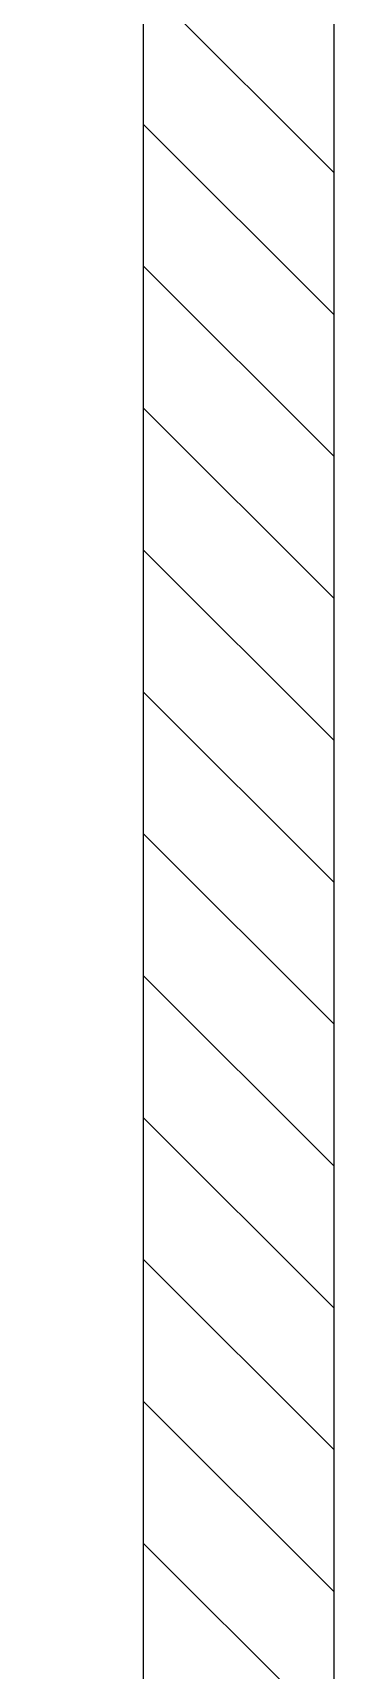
# Model space of a CAD drawing. Extents: x 0 to 119, y 0 to 84.
# Drawn here: x 39.124 to 39.424, y 69.817 to 71.449 of the extents above; entities that cross this region are included whole.
import ezdxf

# ---------------------------------------------------------------- set-up
doc = ezdxf.new("R2010")
doc.units = 0
doc.header["$MEASUREMENT"] = 0
doc.layers.add('29', color=9, linetype='CONTINUOUS')

msp = doc.modelspace()

# ---------------------------------------------------------------- linework, layer by layer
at = {"layer": '29', "color": 9, "linetype": 'Continuous'}
for p, q in [((39.233934, 71.498988), (39.423934, 71.308988)), ((39.233934, 71.357566), (39.423934, 71.167566)), ((39.233934, 71.216145), (39.423934, 71.026145)), ((39.233934, 71.074724), (39.423934, 70.884724)), ((39.233934, 70.933302), (39.423934, 70.743302)), ((39.233934, 70.791881), (39.423934, 70.601881)), ((39.233934, 70.65046), (39.423934, 70.46046)), ((39.233934, 70.509038), (39.423934, 70.319038)), ((39.233934, 70.367617), (39.423934, 70.177617)), ((39.233934, 70.226196), (39.423934, 70.036196)), ((39.233934, 70.084774), (39.423934, 69.894774)), ((39.233934, 69.943353), (39.423934, 69.753353))]:
    msp.add_line(p, q, dxfattribs=at)
msp.add_lwpolyline([(39.233934, 72.226659), (39.233934, 67.506678), (39.123934, 67.506678), (39.123934, 67.226678), (39.423934, 67.226678), (39.423934, 72.226659), (39.233934, 72.226659)], dxfattribs=at)

doc.saveas('drawing.dxf')
